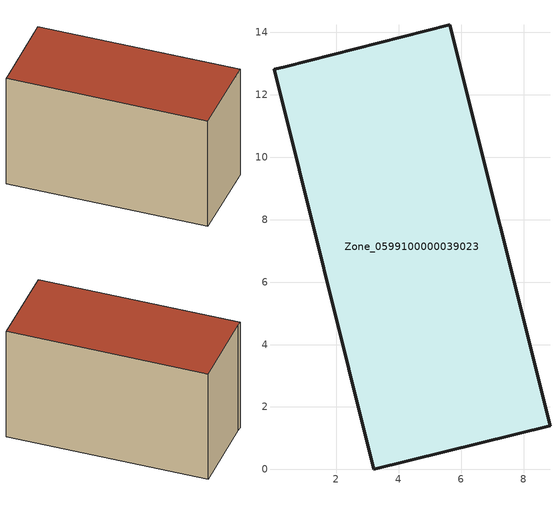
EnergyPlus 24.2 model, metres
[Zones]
Zone_0599100000039023
 floor ground (C_G): 3.2,0 0.01,12.81 0.37,12.89 5.63,14.24 8.84,1.41 z0
 wall outside (C_F): 8.84,1.41 5.63,14.24 0.37,12.89 0.01,12.81 3.2,0 8.84,1.41 z0:7.97
 roof outside (C_R): 0.01,12.81 3.2,0 8.84,1.41 5.63,14.24 0.37,12.89 z7.97
[BUILDING]
Pand.0599100000039023: North Axis=0; Terrain=City; Loads Convergence Tolerance Value=0.04; Temperature Convergence Tolerance Value=0.4; Solar Distribution=FullExterior; Maximum Number of Warmup Days=25; Minimum Number of Warmup Days=1
[Site:Location]
Rotterdam.The.Hague.AP_ZH_NLD Design_Conditions: Latitude=51.96; Longitude=4.45; Time Zone=1; Elevation=-4.5
[SITE:GROUNDTEMPERATURE:BUILDINGSURFACE]
18, 18, 18, 18, 18, 18, 18, 18, 18, 18, 18, 18
[MATERIAL] Thermal Absorptance=0.9; Solar Absorptance=0.7; Visible Absorptance=0.7
Name | Roughness | Thickness | Conductivity | Density | Specific Heat
G.TI.1965-1974 | MediumSmooth | 0.15 | 0.882353 | 540 | 1210
F.TI.1965-1974 | Rough | 0.3 | 0.697674 | 1920 | 840
R.TI.1965-1974 | MediumRough | 0.2 | 0.232558 | 1500 | 1000
[CONSTRUCTION]
C_G: G.TI.1965-1974
C_F: F.TI.1965-1974
C_R: R.TI.1965-1974
[ZONE]
Zone_0599100000039023: Type=1; Multiplier=1; Ceiling Height=Autocalculate; Volume=Autocalculate; Floor Area=autocalculate; Part of Total Floor Area=Yes
[ZONEINFILTRATION:DESIGNFLOWRATE]
Infil_Zone_0599100000039023: Zone or ZoneList or Space or SpaceList=Zone_0599100000039023; Schedule=AlwaysOn; Design Flow Rate Calculation Method=Flow/Area; Flow Rate per Floor Area=0.003; Constant Term Coefficient=1; Temperature Term Coefficient=0; Velocity Term Coefficient=0; Velocity Squared Term Coefficient=0
[HVACTEMPLATE:ZONE:IDEALLOADSAIRSYSTEM]
Zone_0599100000039023: Maximum Heating Supply Air Temperature=50; Minimum Cooling Supply Air Temperature=13; Maximum Heating Supply Air Humidity Ratio=0.0156; Minimum Cooling Supply Air Humidity Ratio=0.0077; Heating Limit=NoLimit; Cooling Limit=NoLimit; Dehumidification Control Type=ConstantSensibleHeatRatio; Cooling Sensible Heat Ratio=0.7; Dehumidification Setpoint=60; Humidification Control Type=None; Humidification Setpoint=30; Outdoor Air Method=None; Outdoor Air Flow Rate per Person=0.00944; Outdoor Air Flow Rate per Zone Floor Area=0; Outdoor Air Flow Rate per Zone=0; Demand Controlled Ventilation Type=None; Outdoor Air Economizer Type=NoEconomizer; Heat Recovery Type=None; Sensible Heat Recovery Effectiveness=0.7; Latent Heat Recovery Effectiveness=0.65
[ZONECONTROL:THERMOSTAT]
ThermostatControl_Zone_0599100000039023: Zone or ZoneList=Zone_0599100000039023; Control Type Schedule=DualSetpointControlType; Control 1=Thermostat_Zone_0599100000039023; Temperature Difference Between Cutout And Setpoint=0
[THERMOSTATSETPOINT:DUALSETPOINT]
Thermostat_Zone_0599100000039023: Heating Setpoint Temperature Schedule=HeatingSetpoint_Zone_0599100000039023; Cooling Setpoint Temperature Schedule=CoolingSetpoint_Zone_0599100000039023
[SCHEDULE:COMPACT]
HeatingSetpoint_Zone_0599100000039023: Through: 12/31, For: AllDays, Until: 24:00, 21
CoolingSetpoint_Zone_0599100000039023: Through: 12/31, For: AllDays, Until: 24:00, 24
DualSetpointControlType: Through: 12/31, For: AllDays, Until: 24:00, 4
AlwaysOn: Through: 12/31, For: AllDays, Until: 24:00, 1
